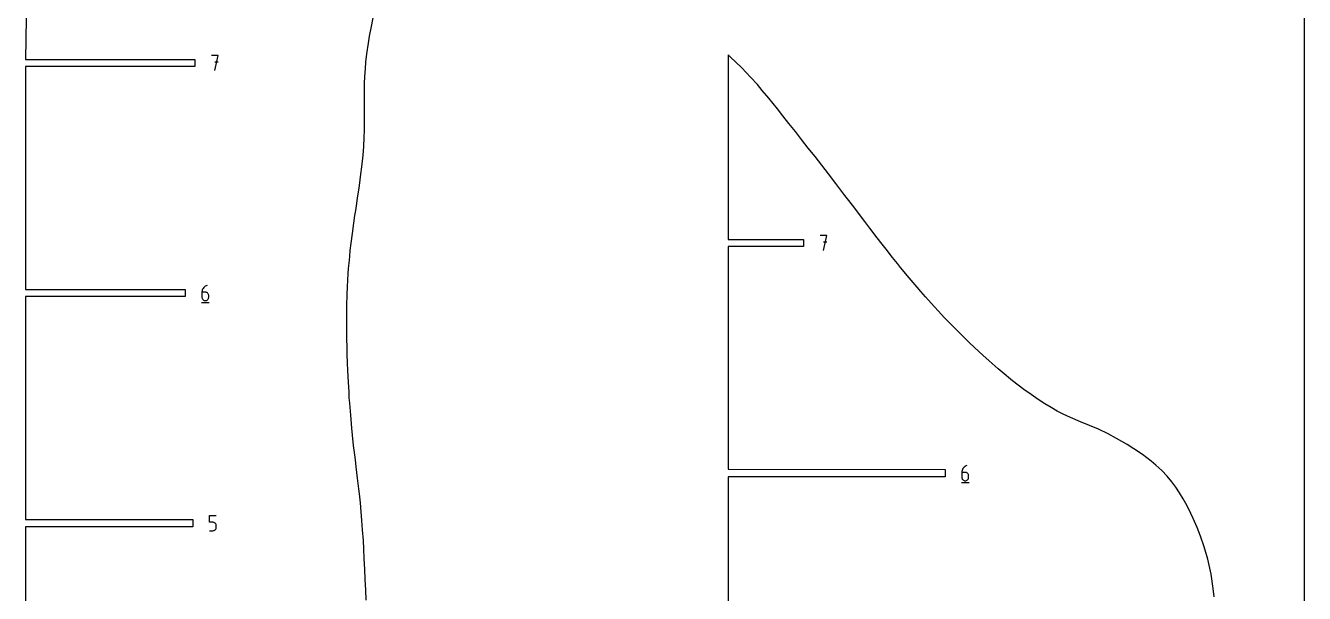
# Model space of a CAD drawing. Extents: x 0 to 51.8, y 0 to 12.2.
# Drawn here: x 19.62 to 24.96, y 5.99 to 8.36 of the extents above; entities that cross this region are included whole.
import ezdxf

# ---------------------------------------------------------------- set-up
doc = ezdxf.new("R2010")
doc.units = 0
doc.header["$MEASUREMENT"] = 0
for name, color, linetype in [('annotation', 7, 'Continuous'), ('boundary', 7, 'Continuous'), ('frame', 7, 'Continuous')]:
    doc.layers.add(name, color=color, linetype=linetype)

msp = doc.modelspace()

# ---------------------------------------------------------------- linework, layer by layer
at = {"layer": 'annotation', "color": 1}
for p, q in [((20.428, 8.235), (20.4, 8.235)), ((20.414, 8.172), (20.428, 8.235)), ((20.428, 8.207), (20.414, 8.207)), ((22.9668, 7.4841), (22.9388, 7.4841)), ((22.9528, 7.4211), (22.9668, 7.4841)), ((22.9668, 7.456), (22.9528, 7.456)), ((20.3617, 7.2562), (20.3608, 7.2521)), ((20.3631, 7.2601), (20.3617, 7.2562)), ((20.3651, 7.2637), (20.3631, 7.2601)), ((20.3676, 7.267), (20.3651, 7.2637)), ((20.3705, 7.2699), (20.3676, 7.267)), ((20.3738, 7.2724), (20.3705, 7.2699)), ((20.3775, 7.2744), (20.3738, 7.2724)), ((20.3815, 7.2759), (20.3775, 7.2744)), ((20.3815, 7.2759), (20.3815, 7.2759)), ((20.3587, 7.205), (20.3902, 7.205)), ((20.3608, 7.2521), (20.3605, 7.2479)), ((20.3605, 7.2479), (20.3605, 7.2269)), ((20.3745, 7.2479), (20.3605, 7.2479)), ((20.3605, 7.2269), (20.3605, 7.2269)), ((20.3605, 7.2269), (20.3607, 7.2244)), ((20.3607, 7.2244), (20.3613, 7.222)), ((20.3613, 7.222), (20.3624, 7.2198)), ((20.3624, 7.2198), (20.3638, 7.2179)), ((20.3638, 7.2179), (20.3654, 7.2162)), ((20.3654, 7.2162), (20.3674, 7.2148)), ((20.3674, 7.2148), (20.3696, 7.2138)), ((20.3696, 7.2138), (20.3719, 7.2131)), ((20.3719, 7.2131), (20.3745, 7.2129)), ((20.377, 7.2476), (20.3745, 7.2479)), ((20.3745, 7.2129), (20.377, 7.2131)), ((20.3745, 7.2129), (20.3745, 7.2129)), ((20.3793, 7.247), (20.377, 7.2476)), ((20.377, 7.2131), (20.3793, 7.2138)), ((20.3815, 7.246), (20.3793, 7.247)), ((20.3793, 7.2138), (20.3815, 7.2148)), ((20.3835, 7.2446), (20.3815, 7.246)), ((20.3815, 7.2148), (20.3835, 7.2162)), ((20.3852, 7.2429), (20.3835, 7.2446)), ((20.3835, 7.2162), (20.3852, 7.2179)), ((20.3865, 7.241), (20.3852, 7.2429)), ((20.3852, 7.2179), (20.3865, 7.2198)), ((20.3876, 7.2388), (20.3865, 7.241)), ((20.3865, 7.2198), (20.3876, 7.222)), ((20.3882, 7.2364), (20.3876, 7.2388)), ((20.3876, 7.222), (20.3882, 7.2244)), ((20.3885, 7.2339), (20.3882, 7.2364)), ((20.3882, 7.2244), (20.3885, 7.2269)), ((20.3885, 7.2269), (20.3885, 7.2339)), ((20.3885, 7.2339), (20.3885, 7.2339)), ((23.5319, 6.5092), (23.5304, 6.5053)), ((23.5339, 6.5128), (23.5319, 6.5092)), ((23.5363, 6.5161), (23.5339, 6.5128)), ((23.5393, 6.519), (23.5363, 6.5161)), ((23.5426, 6.5215), (23.5393, 6.519)), ((23.5462, 6.5235), (23.5426, 6.5215)), ((23.5503, 6.525), (23.5462, 6.5235)), ((23.5503, 6.525), (23.5503, 6.525)), ((23.5275, 6.4541), (23.559, 6.4541)), ((23.5295, 6.5012), (23.5292, 6.497)), ((23.5292, 6.497), (23.5292, 6.476)), ((23.5432, 6.497), (23.5292, 6.497)), ((23.5292, 6.476), (23.5292, 6.476)), ((23.5292, 6.476), (23.5295, 6.4735)), ((23.5304, 6.5053), (23.5295, 6.5012)), ((23.5295, 6.4735), (23.5301, 6.4711)), ((23.5301, 6.4711), (23.5311, 6.4689)), ((23.5311, 6.4689), (23.5325, 6.467)), ((23.5325, 6.467), (23.5342, 6.4653)), ((23.5342, 6.4653), (23.5362, 6.4639)), ((23.5362, 6.4639), (23.5383, 6.4629)), ((23.5383, 6.4629), (23.5407, 6.4622)), ((23.5407, 6.4622), (23.5432, 6.462)), ((23.5457, 6.4967), (23.5432, 6.497)), ((23.5432, 6.462), (23.5457, 6.4622)), ((23.5432, 6.462), (23.5432, 6.462)), ((23.5481, 6.4961), (23.5457, 6.4967)), ((23.5457, 6.4622), (23.5481, 6.4629)), ((23.5503, 6.4951), (23.5481, 6.4961)), ((23.5481, 6.4629), (23.5503, 6.4639)), ((23.5522, 6.4937), (23.5503, 6.4951)), ((23.5503, 6.4639), (23.5522, 6.4653)), ((23.5539, 6.492), (23.5522, 6.4937)), ((23.5522, 6.4653), (23.5539, 6.467)), ((23.5553, 6.49), (23.5539, 6.492)), ((23.5539, 6.467), (23.5553, 6.4689)), ((23.5564, 6.4879), (23.5553, 6.49)), ((23.5553, 6.4689), (23.5564, 6.4711)), ((23.557, 6.4855), (23.5564, 6.4879)), ((23.5564, 6.4711), (23.557, 6.4735)), ((23.5572, 6.483), (23.557, 6.4855)), ((23.557, 6.4735), (23.5572, 6.476)), ((23.5572, 6.476), (23.5572, 6.483)), ((23.5572, 6.483), (23.5572, 6.483)), ((20.392, 6.2888), (20.392, 6.3169)), ((20.392, 6.3169), (20.42, 6.3169)), ((20.406, 6.2888), (20.392, 6.2888)), ((20.392, 6.2538), (20.406, 6.2538)), ((20.4085, 6.2886), (20.406, 6.2888)), ((20.406, 6.2538), (20.4085, 6.254)), ((20.406, 6.2538), (20.406, 6.2538)), ((20.4109, 6.2879), (20.4085, 6.2886)), ((20.4085, 6.254), (20.4109, 6.2547)), ((20.4131, 6.2869), (20.4109, 6.2879)), ((20.4109, 6.2547), (20.4131, 6.2557)), ((20.415, 6.2855), (20.4131, 6.2869)), ((20.4131, 6.2557), (20.415, 6.2571)), ((20.4167, 6.2838), (20.415, 6.2855)), ((20.415, 6.2571), (20.4167, 6.2588)), ((20.4181, 6.2819), (20.4167, 6.2838)), ((20.4167, 6.2588), (20.4181, 6.2608)), ((20.4191, 6.2797), (20.4181, 6.2819)), ((20.4181, 6.2608), (20.4191, 6.2629)), ((20.4198, 6.2773), (20.4191, 6.2797)), ((20.4191, 6.2629), (20.4198, 6.2653)), ((20.42, 6.2748), (20.4198, 6.2773)), ((20.4198, 6.2653), (20.42, 6.2678)), ((20.42, 6.2678), (20.42, 6.2748)), ((20.42, 6.2748), (20.42, 6.2748))]:
    msp.add_line(p, q, dxfattribs=at)
at = {"layer": 'boundary', "color": 5}
for p, q in [((19.6385, 9.1501), (19.6249, 8.2182)), ((21.0673, 8.3558), (21.0793, 8.4208)), ((21.0594, 8.3149), (21.0673, 8.3558)), ((21.0481, 8.2412), (21.0548, 8.2864)), ((21.0548, 8.2864), (21.0594, 8.3149)), ((19.6249, 8.2182), (20.3302, 8.2182)), ((20.3302, 8.2182), (20.3302, 8.1888)), ((21.0443, 8.2072), (21.0481, 8.2412)), ((22.5544, 8.2372), (22.5544, 7.4673)), ((22.5636, 8.2287), (22.5544, 8.2372)), ((22.6113, 8.1826), (22.5636, 8.2287)), ((20.3302, 8.1888), (19.6249, 8.1888)), ((19.6249, 8.1888), (19.6249, 7.2591)), ((21.0399, 8.1454), (21.0418, 8.1801)), ((21.0418, 8.1801), (21.0443, 8.2072)), ((22.6479, 8.1443), (22.6113, 8.1826)), ((21.0385, 8.0981), (21.0387, 8.1189)), ((21.0387, 8.1189), (21.0399, 8.1454)), ((22.6769, 8.1129), (22.6479, 8.1443)), ((22.6971, 8.0891), (22.6769, 8.1129)), ((21.0383, 8.0761), (21.0385, 8.0981)), ((21.0383, 8.042), (21.0383, 8.0761)), ((22.724, 8.0569), (22.6971, 8.0891)), ((22.7603, 8.0121), (22.724, 8.0569)), ((21.0386, 8.0065), (21.0383, 8.042)), ((21.0387, 7.9838), (21.0386, 8.0065)), ((22.7826, 7.9832), (22.7603, 8.0121)), ((21.0382, 7.9226), (21.0383, 7.9609)), ((21.0383, 7.9609), (21.0387, 7.9838)), ((22.808, 7.9509), (22.7826, 7.9832)), ((22.8348, 7.9169), (22.808, 7.9509)), ((21.0367, 7.8922), (21.0382, 7.9226)), ((22.8608, 7.8836), (22.8348, 7.9169)), ((21.032, 7.8185), (21.0354, 7.8556)), ((21.0354, 7.8556), (21.0367, 7.8922)), ((22.8749, 7.8656), (22.8608, 7.8836)), ((22.8883, 7.8488), (22.8749, 7.8656)), ((22.917, 7.8129), (22.8883, 7.8488)), ((21.0275, 7.7706), (21.032, 7.8185)), ((22.9446, 7.7772), (22.917, 7.8129)), ((21.0203, 7.7156), (21.0235, 7.7402)), ((21.0235, 7.7402), (21.0275, 7.7706)), ((22.9589, 7.759), (22.9446, 7.7772)), ((22.9731, 7.7407), (22.9589, 7.759)), ((23.0041, 7.7014), (22.9731, 7.7407)), ((21.0096, 7.6417), (21.0157, 7.6809)), ((21.0157, 7.6809), (21.0203, 7.7156)), ((23.0417, 7.6513), (23.0041, 7.7014)), ((21.0061, 7.6181), (21.0096, 7.6417)), ((23.0583, 7.6294), (23.0417, 7.6513)), ((23.0827, 7.5975), (23.0583, 7.6294)), ((20.9985, 7.5677), (21.0018, 7.5882)), ((21.0018, 7.5882), (21.0061, 7.6181)), ((23.098, 7.5778), (23.0827, 7.5975)), ((23.1242, 7.5426), (23.098, 7.5778)), ((20.9879, 7.4928), (20.9937, 7.5354)), ((20.9937, 7.5354), (20.9985, 7.5677)), ((23.1457, 7.5141), (23.1242, 7.5426)), ((20.9827, 7.4524), (20.9879, 7.4928)), ((22.5544, 7.4673), (22.869, 7.4673)), ((22.869, 7.4673), (22.869, 7.4379)), ((23.1764, 7.4743), (23.1457, 7.5141)), ((23.1974, 7.4477), (23.1764, 7.4743)), ((20.9765, 7.3961), (20.9789, 7.4216)), ((20.9789, 7.4216), (20.9827, 7.4524)), ((22.869, 7.4379), (22.5544, 7.4379)), ((22.5544, 7.4379), (22.5544, 6.5102)), ((23.213, 7.4273), (23.1974, 7.4477)), ((23.2403, 7.3925), (23.213, 7.4273)), ((20.9717, 7.3472), (20.9737, 7.3683)), ((20.9737, 7.3683), (20.9765, 7.3961)), ((23.2603, 7.3676), (23.2403, 7.3925)), ((23.2736, 7.3512), (23.2603, 7.3676)), ((20.9686, 7.2982), (20.9703, 7.3257)), ((20.9703, 7.3257), (20.9717, 7.3472)), ((23.3093, 7.3083), (23.2736, 7.3512)), ((23.3422, 7.269), (23.3093, 7.3083)), ((19.6249, 7.2591), (20.2907, 7.2591)), ((20.2907, 7.2591), (20.2907, 7.2297)), ((20.9658, 7.2389), (20.9668, 7.2706)), ((20.9668, 7.2706), (20.9686, 7.2982)), ((23.3583, 7.2504), (23.3422, 7.269)), ((20.2907, 7.2297), (19.6249, 7.2297)), ((19.6249, 7.2297), (19.6249, 6.3)), ((20.9644, 7.191), (20.9658, 7.2389)), ((23.3773, 7.2286), (23.3583, 7.2504)), ((23.4134, 7.1886), (23.3773, 7.2286)), ((20.9642, 7.1499), (20.9644, 7.191)), ((20.9642, 7.0973), (20.9642, 7.1499)), ((23.4315, 7.1693), (23.4134, 7.1886)), ((23.456, 7.1426), (23.4315, 7.1693)), ((20.9647, 7.0591), (20.9642, 7.0973)), ((23.4859, 7.1114), (23.456, 7.1426)), ((23.5037, 7.0931), (23.4859, 7.1114)), ((23.523, 7.0739), (23.5037, 7.0931)), ((20.9656, 7.0133), (20.9647, 7.0591)), ((23.5609, 7.037), (23.523, 7.0739)), ((20.9664, 6.9902), (20.9656, 7.0133)), ((20.9672, 6.9517), (20.9664, 6.9902)), ((23.5996, 7.0008), (23.5609, 7.037)), ((23.6169, 6.9853), (23.5996, 7.0008)), ((20.969, 6.9217), (20.9672, 6.9517)), ((23.6427, 6.9618), (23.6169, 6.9853)), ((23.6807, 6.929), (23.6427, 6.9618)), ((20.9713, 6.8729), (20.969, 6.9217)), ((23.6971, 6.9146), (23.6807, 6.929)), ((23.7408, 6.8788), (23.6971, 6.9146)), ((20.974, 6.8306), (20.9713, 6.8729)), ((20.9749, 6.8077), (20.974, 6.8306)), ((23.7647, 6.8603), (23.7408, 6.8788)), ((23.7872, 6.8426), (23.7647, 6.8603)), ((23.8176, 6.821), (23.7872, 6.8426)), ((20.977, 6.7852), (20.9749, 6.8077)), ((20.9807, 6.7353), (20.977, 6.7852)), ((23.8473, 6.801), (23.8176, 6.821)), ((23.8751, 6.783), (23.8473, 6.801)), ((23.9016, 6.7671), (23.8751, 6.783)), ((20.985, 6.6806), (20.9807, 6.7353)), ((23.9273, 6.7525), (23.9016, 6.7671)), ((23.9522, 6.7393), (23.9273, 6.7525)), ((23.9824, 6.7255), (23.9522, 6.7393)), ((24.0243, 6.7078), (23.9824, 6.7255)), ((20.9882, 6.6518), (20.985, 6.6806)), ((24.0612, 6.6926), (24.0243, 6.7078)), ((24.0989, 6.6763), (24.0612, 6.6926)), ((24.1396, 6.6571), (24.0989, 6.6763)), ((20.9928, 6.6086), (20.9882, 6.6518)), ((24.1737, 6.6385), (24.1396, 6.6571)), ((24.2187, 6.6124), (24.1737, 6.6385)), ((20.9973, 6.5701), (20.9928, 6.6086)), ((21.0003, 6.5486), (20.9973, 6.5701)), ((24.2458, 6.5951), (24.2187, 6.6124)), ((24.2819, 6.571), (24.2458, 6.5951)), ((24.3185, 6.543), (24.2819, 6.571)), ((21.0036, 6.5202), (21.0003, 6.5486)), ((21.0095, 6.4732), (21.0036, 6.5202)), ((22.5544, 6.5102), (23.4594, 6.5082)), ((23.4594, 6.5082), (23.4594, 6.4788)), ((24.3375, 6.5271), (24.3185, 6.543)), ((24.3626, 6.5041), (24.3375, 6.5271)), ((21.0148, 6.4287), (21.0095, 6.4732)), ((23.4594, 6.4788), (22.5544, 6.4788)), ((22.5544, 6.4788), (22.5544, 5.5511)), ((24.3849, 6.481), (24.3626, 6.5041)), ((24.4044, 6.458), (24.3849, 6.481)), ((24.4217, 6.4348), (24.4044, 6.458)), ((21.0171, 6.4078), (21.0148, 6.4287)), ((21.021, 6.3703), (21.0171, 6.4078)), ((24.4374, 6.4111), (24.4217, 6.4348)), ((24.4521, 6.3867), (24.4374, 6.4111)), ((21.0245, 6.3331), (21.021, 6.3703)), ((24.4688, 6.3569), (24.4521, 6.3867)), ((24.4845, 6.3248), (24.4688, 6.3569)), ((19.6249, 6.3), (20.3222, 6.3)), ((20.3222, 6.3), (20.3222, 6.2706)), ((21.0277, 6.2958), (21.0245, 6.3331)), ((21.0304, 6.2581), (21.0277, 6.2958)), ((24.4941, 6.304), (24.4845, 6.3248)), ((24.5107, 6.2673), (24.4941, 6.304)), ((20.3222, 6.2706), (19.6249, 6.2706)), ((19.6249, 6.2706), (19.6249, 4.5295)), ((21.0334, 6.2132), (21.0304, 6.2581)), ((24.5246, 6.231), (24.5107, 6.2673)), ((21.035, 6.1788), (21.0334, 6.2132)), ((24.5403, 6.1862), (24.5246, 6.231)), ((24.5551, 6.1352), (24.5403, 6.1862)), ((21.0369, 6.1366), (21.035, 6.1788)), ((21.0391, 6.0937), (21.0369, 6.1366)), ((24.5684, 6.0729), (24.5551, 6.1352)), ((21.0413, 6.0505), (21.0391, 6.0937)), ((21.0434, 6.0071), (21.0413, 6.0505)), ((24.5775, 6.0125), (24.5684, 6.0729)), ((21.0452, 5.9637), (21.0434, 6.0071)), ((24.5815, 5.9778), (24.5775, 6.0125))]:
    msp.add_line(p, q, dxfattribs=at)
at = {"layer": 'frame', "color": 5}
msp.add_line((24.9577, 0), (24.9577, 12), dxfattribs=at)

doc.saveas('drawing.dxf')
